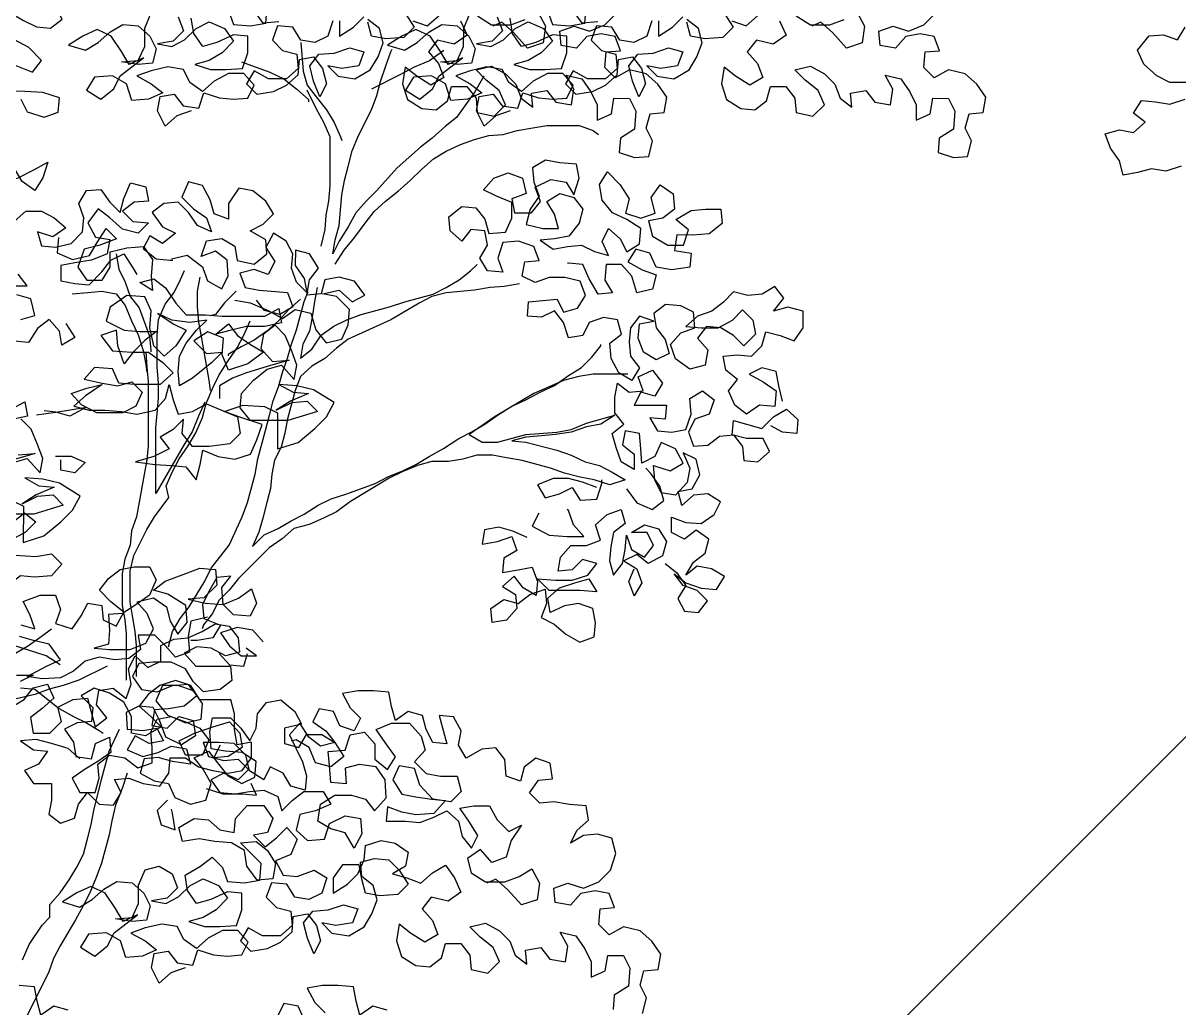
# Model space of a CAD drawing. Header units: inches. Extents: x 350994 to 353538, y 1581369 to 1583842.
# Drawn here: x 351500.282 to 351501.742, y 1583581.941 to 1583583.186 of the extents above; entities that cross this region are included whole.
import ezdxf

# ---------------------------------------------------------------- set-up
doc = ezdxf.new("R2010")
doc.units = ezdxf.units.IN
doc.header["$MEASUREMENT"] = 0
doc.linetypes.add('1', pattern=[0])
doc.layers.add('FOREST', color=96, linetype='Continuous')
doc.layers.add('TREE', color=81, linetype='1')

# ---------------------------------------------------------------- blocks, each defined once
blk = doc.blocks.new('TREE_4')
at = {"color": 94}
for points in [[(1207.1, 8114.9), (1204.1, 8080.2), (1238.8, 8065.7), (1276.4, 8074.4), (1293.8, 8103.3), (1314.1, 8135.1), (1337.2, 8111.9), (1299.6, 8097.5), (1264.9, 8088.8), (1250.4, 8048.4), (1270.6, 8019.4), (1305.3, 8019.4), (1322.6, 8048.3), (1322.7, 8083), (1360.3, 8091.6), (1397.9, 8094.5), (1418.1, 8065.6), (1415.1, 8028), (1418, 7996.2), (1389.1, 8013.6), (1420.9, 8022.2), (1446.9, 8001.9), (1470, 7967.2), (1493.1, 7941.2), (1536.5, 7941.1), (1574.1, 7938.2), (1669.5, 7938.1), (1701.3, 7955.4), (1707.1, 7923.6), (1669.5, 7915), (1629, 7915), (1591.4, 7906.4), (1559.6, 7897.7), (1588.5, 7920.8), (1608.7, 7894.8), (1637.6, 7874.5), (1666.5, 7857.2), (1631.8, 7831.2), (1588.4, 7816.8), (1574, 7851.5), (1576.9, 7889.1), (1542.3, 7903.5), (1510.4, 7883.3), (1539.3, 7854.4), (1574, 7857.3), (1550.9, 7834.1), (1507.5, 7799.5), (1478.5, 7782.2), (1475.7, 7814), (1478.6, 7848.7), (1493.1, 7877.6), (1516.2, 7906.5), (1539.4, 7929.6), (1501.8, 7923.8), (1461.3, 7929.6), (1429.5, 7944.1), (1464.2, 7921), (1493.1, 7906.5), (1469.9, 7871.8), (1443.9, 7848.7), (1420.8, 7871.8), (1412.2, 7912.3), (1415.1, 7949.9), (1400.7, 7981.7), (1360.2, 7984.7), (1322.6, 7958.7), (1313.9, 7926.9), (1354.3, 7906.6), (1389, 7903.7), (1426.6, 7903.6), (1400.6, 7883.4), (1374.5, 7857.4), (1354.3, 7831.4), (1339.8, 7871.9), (1337, 7906.6), (1302.3, 7895.1), (1328.3, 7860.4), (1371.6, 7857.4), (1409.2, 7857.4), (1441, 7834.2), (1464.1, 7811.1), (1435.2, 7785.1), (1377.3, 7785.1), (1342.6, 7788.1), (1328.2, 7819.9), (1287.7, 7822.8), (1264.6, 7796.8), (1305.1, 7788.1), (1339.8, 7782.3), (1371.6, 7790.9), (1394.7, 7767.8), (1380.2, 7736), (1351.3, 7721.6), (1293.4, 7721.6), (1258.8, 7739), (1235.6, 7765), (1270.4, 7776.6), (1305.1, 7785.2), (1267.4, 7759.2), (1241.4, 7736.1), (1276.1, 7727.4), (1310.8, 7727.4), (1348.4, 7724.5), (1383.1, 7718.6), (1423.5, 7727.3), (1446.7, 7753.3), (1455.4, 7785.1), (1464, 7750.4), (1475.6, 7718.6), (1507.4, 7724.3), (1539.2, 7741.6), (1608.6, 7712.7), (1614.3, 7675.1), (1591.2, 7652), (1544.9, 7646.2), (1507.3, 7646.2), (1484.2, 7675.2), (1487.1, 7707), (1464, 7683.9), (1435.1, 7666.6), (1455.3, 7640.5), (1420.6, 7623.2), (1380.1, 7611.7), (1423.4, 7605.8), (1461, 7602.9), (1492.8, 7600), (1515.9, 7571.1), (1524.6, 7605.8), (1530.4, 7637.6), (1565.1, 7623.1), (1602.7, 7617.2), (1637.4, 7628.8), (1651.9, 7660.6), (1663.5, 7695.3), (1611.5, 7712.7), (1579.7, 7724.2), (1620.2, 7738.7), (1669.3, 7735.7), (1698.2, 7721.2), (1698.1, 7640.3), (1744.4, 7654.7), (1782, 7686.5), (1808.1, 7712.5), (1825.5, 7744.3), (1779.2, 7773.2), (1741.6, 7781.9), (1701.2, 7784.9), (1733, 7767.5), (1767.6, 7764.6), (1727.2, 7747.2), (1695.3, 7727), (1730, 7744.3), (1764.7, 7747.2), (1787.8, 7724.1), (1721.3, 7703.9), (1637.5, 7704), (1614.4, 7732.9), (1617.3, 7764.7), (1643.3, 7793.6), (1675.2, 7819.6), (1707, 7828.2), (1735.9, 7796.4), (1741.7, 7828.2), (1730.1, 7860), (1715.7, 7894.7), (1692.6, 7917.9), (1666.6, 7897.6), (1660.8, 7865.8), (1686.8, 7836.9), (1724.3, 7839.8), (1675.2, 7825.4), (1628.9, 7810.9), (1597.1, 7799.4), (1568.2, 7782.1), (1568.1, 7753.2)], [(1099.6, 7728.5), (1131.4, 7745.8), (1137.2, 7714), (1099.6, 7705.4)], [(1099.4, 7526.1), (1128.3, 7511.6), (1128.2, 7430.7), (1174.5, 7445.1), (1212.1, 7476.9), (1238.2, 7502.9), (1255.6, 7534.6), (1209.3, 7563.6), (1171.7, 7572.3), (1131.3, 7575.2), (1163.1, 7557.9), (1197.7, 7554.9), (1157.3, 7537.6), (1125.4, 7517.4), (1160.1, 7534.7), (1194.8, 7537.6), (1217.9, 7514.4), (1151.4, 7494.3), (1067.6, 7494.3)], [(1105.3, 7610), (1137.1, 7618.6), (1166, 7586.8), (1171.8, 7618.6), (1160.2, 7650.4), (1145.8, 7685.1), (1122.7, 7708.2)], [(1116.9, 7627.3), (1154.4, 7630.1), (1105.3, 7615.7)], [(1157.4, 7716.9), (1200.8, 7722.6), (1270.2, 7734.1), (1232.6, 7713.9), (1200.8, 7722.6), (1174.8, 7725.5)], [(1200.7, 7624.3), (1235.4, 7624.3), (1267.2, 7609.8), (1244, 7586.7), (1212.2, 7592.5), (1212.3, 7615.6)], [(1541.5, 7262.6), (1503.9, 7254), (1498.1, 7219.3), (1501, 7184.6), (1469.2, 7173), (1446.1, 7199.1), (1423, 7222.2), (1385.4, 7222.3), (1391.1, 7190.5), (1365.1, 7170.2), (1333.3, 7167.4), (1298.6, 7173.2), (1266.8, 7164.5), (1240.7, 7141.4), (1211.8, 7127), (1171.3, 7124.2), (1136.6, 7130), (1180, 7153.1), (1211.8, 7167.5), (1185.9, 7202.2), (1151.2, 7210.9), (1119.4, 7219.6)], [(1122.3, 7245.6), (1154.1, 7236.9), (1142.5, 7268.7), (1128.1, 7297.7), (1165.7, 7312.1), (1200.4, 7312.1), (1211.9, 7280.2), (1200.4, 7248.5), (1237.9, 7236.9), (1258.2, 7265.8), (1272.7, 7294.6), (1304.5, 7288.8), (1307.3, 7257), (1336.2, 7242.5), (1353.6, 7274.3), (1324.7, 7297.5), (1298.7, 7323.5), (1319, 7349.5), (1345, 7369.8), (1376.8, 7375.5), (1411.5, 7375.5), (1426, 7346.6), (1411.5, 7311.9), (1382.5, 7291.7), (1350.7, 7271.4), (1318.9, 7268.6), (1321.8, 7233.9), (1318.9, 7202.1), (1287, 7193.4), (1321.7, 7190.5), (1368, 7190.5), (1402.7, 7204.9), (1420.1, 7236.7), (1405.7, 7271.4), (1382.6, 7297.4), (1420.1, 7306.1), (1449, 7285.8), (1457.7, 7254), (1475, 7225.1), (1495.3, 7251.1), (1492.4, 7288.7), (1452, 7314.7), (1420.2, 7323.4), (1446.2, 7343.6), (1492.5, 7360.9), (1524.3, 7372.5), (1559, 7369.6), (1561.8, 7334.9), (1532.9, 7306), (1498.2, 7303.1), (1535.8, 7294.4), (1576.3, 7291.5), (1611, 7305.9), (1639.9, 7326.1), (1651.4, 7294.3), (1637, 7265.4), (1599.4, 7268.3), (1576.3, 7291.5), (1573.4, 7329.1), (1593.7, 7355.1), (1561.9, 7352.2), (1544.5, 7320.4), (1530, 7291.5), (1532.9, 7259.7), (1570.4, 7245.2), (1553.1, 7216.3), (1518.4, 7210.6), (1503.9, 7210.6)], [(1315.9, 7152.9), (1252.3, 7121.2), (1217.6, 7109.7), (1185.8, 7101), (1153.9, 7089.5), (1119.2, 7080.8), (1023.8, 7063.6), (992, 7052), (960.2, 7046.3), (966, 7081), (989.2, 7109.9), (1018.1, 7133), (1049.9, 7147.4), (1078.8, 7164.7), (1110.7, 7182), (1139.6, 7199.4), (1168.5, 7219.6), (1191.7, 7236.9)], [(1665.8, 7207.6), (1642.7, 7233.6), (1608, 7239.4), (1570.4, 7227.9), (1590.6, 7198.9), (1616.6, 7175.8), (1651.3, 7175.8), (1628.2, 7193.1)], [(1567.5, 7181.6), (1590.6, 7155.6), (1622.4, 7152.7), (1631.1, 7181.6)], [(1122.2, 7104), (1154, 7101), (1182.9, 7077.9), (1208.9, 7057.6), (1240.6, 7040.2), (1269.5, 7025.8), (1298.4, 7008.4), (1307.1, 7002.6)], [(1255, 6944.8), (1229, 6968), (1191.4, 6979.6), (1156.7, 6988.3), (1122, 6985.4), (1150.9, 6965.2), (1182.7, 6962.2), (1162.5, 6933.3), (1130.7, 6918.9), (1150.9, 6890), (1191.4, 6889.9), (1191.3, 6852.4), (1185.5, 6820.6), (1211.5, 6800.3), (1243.3, 6811.8), (1252, 6843.6), (1272.3, 6869.6), (1298.3, 6843.6), (1330.1, 6840.7), (1347.5, 6869.6), (1333, 6898.5), (1364.8, 6901.3), (1396.6, 6889.8), (1434.2, 6883.9), (1454.5, 6912.8), (1457.4, 6947.5), (1492.1, 6947.5), (1521, 6927.2), (1552.8, 6918.5), (1587.5, 6912.7), (1619.3, 6918.5), (1639.6, 6947.4), (1639.6, 6982.1), (1607.8, 6976.3), (1602, 7011), (1602.1, 7045.7), (1593.4, 7077.5), (1524, 7077.6), (1503.8, 7109.4), (1469.1, 7121), (1434.4, 7109.5), (1408.4, 7089.2), (1388.1, 7063.2), (1414.1, 7040.1), (1437.2, 7016.9), (1402.5, 6996.7), (1370.7, 7002.5), (1370.8, 7040.1), (1353.4, 7071.9), (1321.6, 7092.2), (1287, 7103.8), (1258, 7086.5), (1284, 7060.4), (1281.1, 7028.6), (1249.3, 7025.8), (1220.4, 7011.4), (1240.6, 6982.4), (1246.3, 6950.6), (1281, 6944.8), (1289.7, 6979.5), (1321.6, 6993.9), (1324.4, 6959.2), (1295.5, 6939), (1266.6, 6921.7), (1237.6, 6901.5), (1254.9, 6869.6), (1289.6, 6869.6), (1298.3, 6901.4), (1295.5, 6933.2), (1321.5, 6953.4), (1356.2, 6947.6), (1385.1, 6924.5), (1416.9, 6936), (1416.9, 6970.7), (1414.1, 7005.4), (1428.6, 7034.3), (1460.4, 7040), (1492.2, 7025.6), (1526.9, 7034.2), (1529.8, 7068.9), (1509.6, 7097.8), (1474.9, 7109.4), (1440.2, 7109.5), (1425.7, 7074.8), (1451.7, 7042.9), (1492.2, 7028.4), (1524, 7014), (1544.2, 6987.9), (1529.7, 6953.2), (1492.1, 6953.3), (1477.7, 6985.1), (1512.4, 7002.4), (1552.9, 7016.8), (1590.5, 7028.4), (1613.6, 7002.3), (1619.3, 6970.5), (1587.5, 6950.3), (1555.7, 6947.4), (1570.2, 6976.3)], [(1490.8, 6476.1), (1458.9, 6464.5), (1432.9, 6441.4), (1415.6, 6476.1), (1421.4, 6507.9), (1453.2, 6513.7), (1473.4, 6487.6), (1508.1, 6481.8), (1519.7, 6516.5), (1554.4, 6504.9), (1586.2, 6502), (1618, 6504.9), (1632.5, 6533.8), (1609.4, 6559.8), (1574.7, 6559.8), (1542.9, 6542.5), (1516.8, 6519.4), (1487.9, 6539.7), (1473.5, 6568.6), (1438.8, 6574.4), (1401.2, 6565.8), (1369.4, 6554.2), (1401.2, 6536.9), (1427.2, 6516.6), (1395.4, 6502.2), (1357.8, 6499.3), (1346.2, 6536.9), (1314.5, 6554.3), (1274, 6551.4), (1256.6, 6522.5), (1288.4, 6502.3), (1317.3, 6525.4), (1331.8, 6554.3), (1383.9, 6594.7), (1352.1, 6580.3), (1334.7, 6609.2), (1311.6, 6643.9), (1279.9, 6658.4), (1248, 6644), (1216.2, 6623.8), (1253.8, 6612.2), (1282.7, 6629.5), (1308.8, 6652.6), (1337.7, 6669.9), (1372.4, 6667), (1398.4, 6643.8), (1412.8, 6614.9), (1404.1, 6583.1), (1372.3, 6580.3), (1334.7, 6586.1), (1372.3, 6588.9), (1386.8, 6620.7), (1386.8, 6661.2), (1401.3, 6695.9), (1433.1, 6704.5), (1462, 6687.2), (1473.6, 6655.3), (1450.4, 6632.2), (1415.7, 6626.5), (1447.5, 6620.7), (1476.4, 6635.1), (1502.5, 6661.1), (1531.4, 6675.5), (1566.1, 6661), (1586.3, 6632.1), (1560.3, 6606.1), (1531.3, 6588.8), (1499.5, 6580.1), (1534.2, 6568.6), (1568.9, 6568.5), (1606.5, 6571.4), (1618.1, 6606.1), (1618.1, 6643.6), (1586.3, 6646.6), (1548.7, 6629.3), (1516.9, 6620.6), (1496.7, 6649.5), (1490.9, 6684.2), (1525.7, 6704.4), (1551.7, 6724.7), (1574.8, 6701.5), (1586.3, 6669.7), (1623.9, 6666.8), (1658.6, 6672.5), (1661.6, 6710.1), (1615.3, 6756.4), (1650, 6759.3), (1676, 6739), (1693.4, 6710.1), (1687.5, 6675.4), (1652.8, 6672.5), (1629.7, 6704.4), (1624, 6739.1), (1595.1, 6756.4), (1557.5, 6759.4), (1522.8, 6765.2), (1485.2, 6759.4), (1476.6, 6791.2), (1511.3, 6811.4), (1543.1, 6808.5), (1569.1, 6785.4), (1600.9, 6779.6), (1603.8, 6811.4), (1629.9, 6840.2), (1667.5, 6840.2), (1687.7, 6811.3), (1676.1, 6779.5), (1644.3, 6773.7), (1670.3, 6747.7), (1696.3, 6767.9), (1719.5, 6791), (1742.6, 6765), (1728.1, 6730.3), (1693.4, 6715.9), (1710.7, 6684), (1742.5, 6681.1), (1780.1, 6695.5), (1809, 6678.2), (1797.4, 6643.5), (1768.5, 6629.1), (1736.7, 6634.9), (1719.3, 6663.8), (1684.6, 6666.7), (1673.1, 6634.9), (1696.2, 6611.8), (1728, 6603.1), (1730.8, 6571.3), (1704.8, 6548.2), (1664.3, 6548.2), (1632.5, 6565.6), (1615.1, 6536.7), (1638.2, 6513.5), (1675.8, 6519.3), (1704.8, 6533.7), (1730.8, 6556.8), (1733.7, 6591.5), (1765.5, 6597.3), (1785.8, 6571.2), (1794.4, 6536.5), (1779.9, 6507.6), (1765.5, 6542.3), (1756.8, 6577), (1777.1, 6603), (1811.8, 6605.9), (1846.5, 6617.4), (1878.3, 6608.7), (1866.7, 6576.9), (1829.1, 6571.2), (1797.3, 6577), (1820.4, 6553.8), (1858, 6548), (1892.7, 6568.2), (1910.1, 6597.1), (1921.7, 6628.9), (1913.1, 6660.7), (1887.1, 6681), (1884.2, 6712.8), (1916, 6721.4), (1947.8, 6718.5), (1970.9, 6695.4), (1991.1, 6663.5), (1968, 6640.4), (1927.5, 6637.6), (1895.7, 6643.4), (1887, 6675.2), (1881.3, 6707), (1843.7, 6707), (1823.4, 6678.2), (1823.4, 6643.5), (1855.2, 6663.7), (1878.4, 6686.8), (1892.9, 6718.6), (1895.8, 6750.4), (1930.5, 6761.9), (1962.3, 6756.1), (1991.2, 6735.8), (1985.4, 6704), (1956.4, 6686.7), (1988.2, 6678), (2020, 6666.4), (2046.1, 6689.5), (2075, 6706.8), (2095.2, 6677.9), (2109.7, 6646.1), (2080.7, 6625.9), (2043.1, 6634.6), (2022.9, 6608.6), (2046, 6582.5), (2057.5, 6550.7), (2028.6, 6533.4), (1996.8, 6553.7), (1970.8, 6573.9), (1965, 6536.4), (1976.5, 6501.6), (2008.3, 6481.4), (2040.1, 6478.5), (2066.1, 6498.7), (2074.8, 6530.5), (2109.5, 6530.4), (2129.8, 6504.4), (2132.6, 6472.6), (2170.2, 6463.9), (2196.2, 6489.9), (2181.8, 6521.7), (2152.9, 6544.9), (2129.8, 6568), (2164.5, 6576.6), (2196.3, 6559.3), (2219.4, 6536.1), (2231, 6504.3), (2257, 6484), (2254.1, 6515.8), (2288.8, 6521.6), (2309, 6495.6), (2343.7, 6489.7), (2349.5, 6524.4), (2332.2, 6556.3), (2366.9, 6547.5), (2387.1, 6518.6), (2401.5, 6489.7), (2401.5, 6455), (2433.3, 6469.4), (2439.1, 6504.1), (2473.8, 6504.1), (2488.3, 6475.2), (2485.3, 6434.7), (2453.5, 6414.5), (2450.6, 6382.7)], [(2517.1, 6373.9), (2525.8, 6408.6), (2511.4, 6437.5), (2520.1, 6469.3), (2551.9, 6472.2), (2557.7, 6506.9), (2537.5, 6535.8), (2511.5, 6559), (2473.9, 6567.7), (2442.1, 6550.4), (2419, 6573.5), (2421.9, 6608.2), (2453.7, 6611.1), (2442.1, 6642.9), (2410.3, 6648.7), (2378.5, 6643), (2355.4, 6617), (2320.7, 6622.8), (2317.8, 6654.6), (2349.6, 6666.1), (2384.3, 6654.5), (2419, 6668.9), (2445.1, 6694.9), (2456.7, 6732.5), (2448, 6767.2), (2416.2, 6775.9), (2384.4, 6773.1), (2355.5, 6755.7), (2370, 6784.6), (2396, 6807.7), (2390.3, 6839.5), (2352.7, 6842.5), (2318, 6848.3), (2286.2, 6845.4), (2263.1, 6868.6), (2283.4, 6897.5), (2315.2, 6900.3), (2309.4, 6935), (2277.6, 6946.6), (2251.6, 6926.4), (2242.9, 6894.6), (2211.1, 6906.2), (2208.2, 6943.8), (2188, 6969.8), (2156.2, 6967), (2121.5, 6946.8), (2104.2, 6975.7), (2110, 7007.5), (2092.7, 7039.3), (2060.9, 7042.2), (2078.2, 6978.6), (2046.3, 6981.5), (2031.9, 7010.5), (2023.3, 7042.3), (1991.5, 7051), (1962.5, 7030.8), (1953.9, 7062.6), (1948.1, 7094.4), (1913.5, 7097.3), (1878.8, 7097.3), (1844.1, 7091.6), (1861.4, 7059.8), (1884.5, 7036.6), (1870, 7007.7), (1838.2, 7019.3), (1823.8, 7051.1), (1792, 7056.9), (1777.5, 7028), (1806.4, 7007.8), (1826.6, 6981.7), (1794.8, 6973.1), (1768.8, 6993.4), (1748.6, 7025.2), (1725.4, 6999.2), (1739.9, 6967.4), (1754.3, 6938.4), (1762.9, 6906.6), (1760, 6874.8), (1728.2, 6883.5), (1710.9, 6912.5), (1682, 6926.9), (1667.5, 6898), (1635.7, 6918.3), (1627.1, 6953), (1601.1, 6979.1), (1566.4, 6982), (1531.7, 6982), (1543.2, 6950.2), (1577.9, 6941.5), (1609.7, 6944.4), (1632.8, 6921.2), (1609.7, 6898.1), (1577.9, 6912.6), (1549, 6898.1), (1569.2, 6869.2), (1603.9, 6866.3), (1635.7, 6872), (1667.5, 6874.9), (1699.3, 6860.4), (1707.9, 6828.6), (1731.1, 6851.7), (1757.1, 6871.9), (1800.5, 6871.9), (1817.8, 6843), (1783.1, 6828.5), (1748.4, 6819.9), (1739.7, 6785.2), (1765.7, 6762.1), (1803.3, 6764.9), (1814.9, 6799.6), (1849.6, 6816.9), (1884.3, 6811.1), (1887.1, 6776.4), (1869.8, 6744.6), (1849.6, 6779.3), (1817.8, 6788), (1788.9, 6805.4), (1794.7, 6843), (1826.5, 6863.2), (1864.1, 6863.2), (1895.9, 6854.5), (1916.1, 6828.4), (1942.1, 6857.3), (1939.3, 6897.8), (1919.1, 6926.7), (1881.5, 6932.5), (1849.7, 6923.9), (1852.5, 6889.2), (1817.9, 6892.1), (1815, 6929.7), (1812.1, 6961.5), (1849.7, 6964.4), (1861.3, 6999.1), (1893.1, 7004.8), (1916.2, 6978.8), (1916.2, 6944.1), (1945.1, 6920.9), (1962.5, 6949.8), (1939.4, 6981.6), (1919.2, 7010.6), (1953.9, 7025), (1994.3, 7025), (2020.3, 6996), (2029, 6964.2), (2005.8, 6938.2), (2031.8, 6912.2), (2063.6, 6906.3), (2101.2, 6906.3), (2109.9, 6871.6), (2086.7, 6848.5), (2046.2, 6854.3), (2017.3, 6886.2), (2005.8, 6923.7), (1971.1, 6929.6), (1956.6, 6897.8), (1976.9, 6865.9), (2008.7, 6860.1), (2043.3, 6854.3), (2075.1, 6851.4), (2049.1, 6822.5), (2008.6, 6819.7), (1976.8, 6825.5), (1945, 6837.1), (1942.1, 6805.3), (1985.5, 6805.2), (2017.3, 6802.3), (2049.1, 6813.8), (2078, 6828.3), (2104, 6805.1), (2112.7, 6770.4), (2132.9, 6744.4), (2147.4, 6773.3), (2127.1, 6805.1), (2106.9, 6834), (2138.7, 6839.8), (2173.4, 6839.7), (2190.8, 6807.9), (2216.8, 6781.9), (2245.7, 6796.3), (2222.5, 6761.6), (2210.9, 6724.1), (2179.1, 6712.5), (2153.1, 6741.5), (2124.2, 6721.2), (2132.8, 6689.4), (2164.6, 6669.2), (2208, 6669.1), (2239.8, 6680.7), (2268.7, 6698), (2286, 6666.2), (2280.2, 6628.6), (2245.5, 6617.1), (2213.7, 6651.8), (2187.7, 6674.9), (2167.5, 6666.3)], [(1538.3, 6878.1), (1575.9, 6866.5), (1619.2, 6866.4), (1651, 6863.5), (1639.5, 6889.5)], [(1451.5, 6852.1), (1428.4, 6829), (1437, 6797.2), (1468.8, 6785.6), (1463.1, 6823.2), (1460.2, 6831.9)], [(-2418, 6013.7), (-2452.7, 6002.2), (-2484.5, 6008), (-2516.3, 5999.3), (-2548.1, 5993.6), (-2556.8, 6025.4), (-2577, 6054.3), (-2588.5, 6086.1), (-2556.7, 6094.8), (-2524.9, 6089), (-2498.9, 6112.1), (-2524.9, 6132.3), (-2507.5, 6161.2), (-2475.7, 6158.3), (-2443.9, 6152.5), (-2409.2, 6164)], [(-2406.3, 6201.6), (-2443.9, 6201.6), (-2472.8, 6216.1), (-2501.7, 6242.2), (-2516.1, 6274), (-2490, 6305.8), (-2458.2, 6308.6), (-2426.4, 6297), (-2409.1, 6325.9)], [(696, 5814.8), (664.1, 5803.3), (638.1, 5780.2), (620.8, 5814.9), (626.6, 5846.7), (658.4, 5852.5), (678.6, 5826.4), (713.3, 5820.6), (724.9, 5855.3), (759.6, 5843.7), (791.4, 5840.8), (823.2, 5843.6), (837.7, 5872.5), (814.6, 5898.6), (779.9, 5898.6), (748.1, 5881.3), (722, 5858.2), (693.1, 5878.4), (678.7, 5907.4), (644, 5913.2), (606.4, 5904.5), (574.6, 5893), (606.4, 5875.6), (632.4, 5855.4), (600.6, 5840.9), (563, 5838.1), (551.4, 5875.7), (519.7, 5893.1), (479.2, 5890.2), (461.8, 5861.3), (493.6, 5841), (522.5, 5864.1), (537, 5893), (589.1, 5933.5), (557.3, 5919), (539.9, 5948), (516.8, 5982.7), (485.1, 5997.2), (453.2, 5982.7), (421.4, 5962.5), (459, 5950.9), (487.9, 5968.3), (514, 5991.4), (542.9, 6008.7), (577.6, 6005.8), (603.6, 5982.6), (618, 5953.7), (609.3, 5921.9), (577.5, 5919), (539.9, 5924.8), (577.5, 5927.7), (592, 5959.5), (592, 6000), (606.5, 6034.7)], [(667.2, 6025.9), (678.8, 5994.1), (655.6, 5971), (620.9, 5965.2), (652.7, 5959.4), (681.6, 5973.9), (707.7, 5999.9), (736.6, 6014.3), (771.3, 5999.8), (791.5, 5970.9), (765.5, 5944.9), (736.5, 5927.6), (704.7, 5918.9), (739.4, 5907.3), (774.1, 5907.3), (811.7, 5910.1), (823.3, 5944.8), (823.3, 5982.4), (791.5, 5985.3), (753.9, 5968), (722.1, 5959.4), (701.9, 5988.3), (696.1, 6023)], [(780, 6040.3), (791.5, 6008.5), (829.1, 6005.5), (863.8, 6011.3), (866.8, 6048.9)], [(892.7, 6014.2), (858, 6011.3), (834.9, 6043.1)], [(1014.2, 6016.9), (1002.6, 5982.2), (973.7, 5967.8), (941.9, 5973.6), (924.5, 6002.6), (889.8, 6005.5), (878.3, 5973.7), (901.4, 5950.5), (933.2, 5941.8), (936, 5910), (910, 5886.9), (869.5, 5887), (837.7, 5904.3), (820.3, 5875.4), (843.4, 5852.3), (881, 5858), (910, 5872.5), (936, 5895.6), (938.9, 5930.3), (970.7, 5936), (991, 5910), (999.6, 5875.3), (985.1, 5846.4), (970.7, 5881.1), (962, 5915.8), (982.3, 5941.8), (1017, 5944.6), (1051.7, 5956.2), (1083.5, 5947.5), (1071.9, 5915.7), (1034.3, 5909.9), (1002.5, 5915.7), (1025.6, 5892.6), (1063.2, 5886.8), (1097.9, 5907), (1115.3, 5935.9), (1126.9, 5967.7), (1118.3, 5999.5), (1092.3, 6019.8)], [(1176.1, 6034.1), (1196.3, 6002.3), (1173.2, 5979.2), (1132.7, 5976.3), (1100.9, 5982.2), (1092.2, 6014)], [(1028.6, 6016.9), (1028.6, 5982.2), (1060.4, 6002.4), (1083.6, 6025.5)], [(1193.4, 6016.8), (1225.2, 6005.2), (1251.3, 6028.3)], [(1300.4, 6016.7), (1314.9, 5984.9), (1285.9, 5964.6), (1248.3, 5973.3), (1228.1, 5947.3), (1251.2, 5921.3), (1262.7, 5889.5), (1233.8, 5872.2), (1202, 5892.4), (1176, 5912.7), (1170.2, 5875.1), (1181.7, 5840.4), (1213.5, 5820.1), (1245.3, 5817.2), (1271.3, 5837.4), (1280, 5869.2), (1314.7, 5869.2), (1335, 5843.2), (1337.8, 5811.4), (1375.4, 5802.6), (1401.4, 5828.6), (1387, 5860.5), (1358.1, 5883.6), (1335, 5906.8), (1369.7, 5915.4), (1401.5, 5898), (1424.6, 5874.9), (1436.2, 5843.1), (1462.2, 5822.8), (1459.3, 5854.6), (1494, 5860.4), (1514.2, 5834.3), (1548.9, 5828.5), (1554.7, 5863.2), (1537.4, 5895), (1572.1, 5886.3), (1592.3, 5857.4), (1606.7, 5828.5), (1606.7, 5793.8), (1638.5, 5808.2), (1644.3, 5842.9), (1679, 5842.8), (1693.5, 5813.9), (1690.5, 5773.4), (1658.7, 5753.2), (1655.8, 5721.4), (1690.5, 5709.8), (1722.3, 5712.7), (1731, 5747.4), (1716.6, 5776.3), (1725.3, 5808.1), (1757.1, 5811), (1762.9, 5845.7), (1742.7, 5874.6), (1716.7, 5897.7), (1679.1, 5906.5), (1647.3, 5889.1), (1624.2, 5912.3), (1627.1, 5947), (1658.9, 5949.8), (1647.3, 5981.7), (1615.5, 5987.5), (1583.7, 5981.7), (1560.6, 5955.7), (1525.9, 5961.5), (1523, 5993.3), (1554.8, 6004.9), (1589.5, 5993.3), (1624.2, 6007.7), (1650.3, 6033.7)], [(1228.5, 6381), (1196.7, 6389.7), (1167.7, 6369.5), (1159.1, 6401.3), (1153.3, 6433.2), (1118.7, 6436.1)], [(1338, 6028.2), (1369.8, 6007.9), (1413.2, 6007.9), (1445, 6019.4)], [(1473.9, 6036.7), (1491.2, 6004.9), (1485.4, 5967.3), (1450.7, 5955.8), (1418.9, 5990.5), (1392.9, 6013.7), (1372.7, 6005)], [(1411.3, 5814.8), (1379.5, 5803.3), (1353.4, 5780.2), (1336.1, 5814.9), (1341.9, 5846.7), (1373.7, 5852.5), (1393.9, 5826.4), (1428.6, 5820.6), (1440.2, 5855.3), (1474.9, 5843.7), (1506.7, 5840.8), (1538.5, 5843.6), (1553, 5872.5), (1529.9, 5898.6), (1495.2, 5898.6), (1463.4, 5881.3), (1437.3, 5858.2), (1408.4, 5878.4), (1394, 5907.4), (1359.3, 5913.2), (1321.7, 5904.5), (1289.9, 5893), (1321.7, 5875.6), (1347.7, 5855.4), (1315.9, 5840.9), (1278.3, 5838.1), (1266.8, 5875.7), (1235, 5893.1), (1194.5, 5890.2), (1177.1, 5861.3), (1208.9, 5841), (1237.8, 5864.1), (1252.3, 5893), (1304.4, 5933.5), (1272.6, 5919), (1255.3, 5948), (1232.2, 5982.7), (1200.4, 5997.2), (1168.6, 5982.7), (1136.7, 5962.5), (1174.3, 5950.9), (1203.2, 5968.3), (1229.3, 5991.4), (1258.2, 6008.7), (1292.9, 6005.8), (1318.9, 5982.6), (1333.3, 5953.7), (1324.6, 5921.9), (1292.8, 5919), (1255.2, 5924.8), (1292.8, 5927.7), (1307.3, 5959.5), (1307.4, 6000), (1321.8, 6034.7)], [(1382.6, 6025.9), (1394.1, 5994.1), (1370.9, 5971), (1336.2, 5965.2), (1368, 5959.4), (1397, 5973.9), (1423, 5999.9), (1451.9, 6014.3), (1486.6, 5999.8), (1506.8, 5970.9), (1480.8, 5944.9), (1451.9, 5927.6), (1420, 5918.9), (1454.7, 5907.3), (1489.4, 5907.3), (1527, 5910.1), (1538.6, 5944.8), (1538.6, 5982.4), (1506.8, 5985.3), (1469.2, 5968), (1437.4, 5959.4), (1417.2, 5988.3), (1411.5, 6023)], [(1495.3, 6040.3), (1506.9, 6008.5), (1544.5, 6005.5), (1579.2, 6011.3), (1582.1, 6048.9)], [(1608.1, 6014.2), (1573.4, 6011.3), (1550.3, 6043.1)], [(1729.5, 6016.9), (1717.9, 5982.2), (1689, 5967.8), (1657.2, 5973.6), (1639.9, 6002.6), (1605.2, 6005.5), (1593.6, 5973.7), (1616.7, 5950.5), (1648.5, 5941.8), (1651.3, 5910), (1625.3, 5886.9), (1584.8, 5887), (1553, 5904.3), (1535.7, 5875.4), (1558.8, 5852.3), (1596.4, 5858), (1625.3, 5872.5), (1651.3, 5895.6), (1654.3, 5930.3), (1686.1, 5936), (1706.3, 5910), (1714.9, 5875.3), (1700.4, 5846.4), (1686, 5881.1), (1677.4, 5915.8), (1697.6, 5941.8), (1732.3, 5944.6), (1767, 5956.2), (1798.8, 5947.5), (1787.2, 5915.7), (1749.6, 5909.9), (1717.8, 5915.7), (1741, 5892.6), (1778.5, 5886.8), (1813.3, 5907), (1830.6, 5935.9), (1842.2, 5967.7), (1833.6, 5999.5), (1807.6, 6019.8)], [(1891.4, 6034.1), (1911.6, 6002.3), (1888.5, 5979.2), (1848, 5976.3), (1816.2, 5982.2), (1807.6, 6014)], [(1744, 6016.9), (1743.9, 5982.2), (1775.8, 6002.4), (1798.9, 6025.5)], [(1908.8, 6016.8), (1940.6, 6005.2), (1966.6, 6028.3)], [(2015.7, 6016.7), (2030.2, 5984.9), (2001.2, 5964.6), (1963.7, 5973.3), (1943.4, 5947.3), (1966.5, 5921.3), (1978, 5889.5), (1949.1, 5872.2), (1917.3, 5892.4), (1891.3, 5912.7), (1885.5, 5875.1), (1897, 5840.4), (1928.8, 5820.1), (1960.6, 5817.2), (1986.7, 5837.4), (1995.4, 5869.2), (2030.1, 5869.2), (2050.3, 5843.2), (2053.1, 5811.4), (2090.7, 5802.6), (2116.8, 5828.6), (2102.3, 5860.5), (2073.4, 5883.6), (2050.3, 5906.8), (2085, 5915.4), (2116.8, 5898), (2139.9, 5874.9), (2151.5, 5843.1), (2177.5, 5822.8), (2174.6, 5854.6), (2209.3, 5860.4), (2229.5, 5834.3), (2264.2, 5828.5), (2270, 5863.2), (2252.7, 5895), (2287.4, 5886.3), (2307.6, 5857.4), (2322, 5828.5), (2322, 5793.8), (2353.8, 5808.2), (2359.6, 5842.9), (2394.3, 5842.8), (2408.8, 5813.9), (2405.8, 5773.4), (2374, 5753.2), (2371.1, 5721.4), (2405.8, 5709.8), (2437.6, 5712.7), (2446.3, 5747.4), (2431.9, 5776.3), (2440.6, 5808.1), (2472.4, 5811), (2478.2, 5845.7), (2458, 5874.6), (2432, 5897.7), (2394.4, 5906.5), (2362.6, 5889.1), (2339.5, 5912.3), (2342.4, 5947), (2374.2, 5949.8), (2362.7, 5981.7), (2330.9, 5987.5), (2299.1, 5981.7), (2275.9, 5955.7), (2241.2, 5961.5), (2238.4, 5993.3), (2270.2, 6004.9), (2304.9, 5993.3), (2339.6, 6007.7), (2365.6, 6033.7)], [(1943.8, 6381), (1912, 6389.7), (1883.1, 6369.5), (1874.4, 6401.3), (1868.7, 6433.2), (1834, 6436.1), (1799.3, 6436.1), (1764.6, 6430.4), (1781.9, 6398.5), (1805, 6375.4)], [(1758.7, 6358.1), (1744.3, 6389.9), (1712.5, 6395.7), (1698, 6366.8)], [(2053.3, 6028.2), (2085.1, 6007.9), (2128.5, 6007.9), (2160.3, 6019.4)], [(2189.2, 6036.7), (2206.6, 6004.9), (2200.7, 5967.3), (2166, 5955.8), (2134.3, 5990.5), (2108.3, 6013.7), (2088, 6005)], [(314.3, 5841.2), (328.8, 5812.3), (366.3, 5800.7), (398.1, 5812.2), (401.1, 5844), (363.5, 5855.6), (323, 5858.5), (285.4, 5858.6)], [(302.8, 5916.4), (340.4, 5901.9), (360.7, 5927.9), (331.8, 5956.8), (300, 5974.2)], [(291.4, 6034.9), (320.3, 6017.6), (349.2, 6003.1), (381, 6000.2), (407, 6020.4), (389.7, 6052.2), (355, 6063.8), (320.3, 6055.2), (282.7, 6049.4)], [(941.9, 5967.8), (947.6, 5904.2), (956.2, 5872.4), (976.4, 5846.4), (999.5, 5817.4), (1016.9, 5788.5), (1031.3, 5756.7), (1034.2, 5748)], [(1352.4, 5892.3), (1332.1, 5857.6), (1291.6, 5799.8), (1265.5, 5779.6), (1236.6, 5753.6), (1210.5, 5733.4), (1158.4, 5687.2), (1112.1, 5635.2), (1089, 5612.1), (1065.8, 5586.1), (1048.5, 5554.3), (1028.2, 5522.5), (1013.7, 5493.6), (1019.5, 5525.4), (1028.2, 5557.2), (1034.1, 5626.6), (1039.9, 5658.4), (1048.6, 5690.2), (1057.3, 5724.9), (1071.8, 5759.6), (1100.7, 5817.4), (1112.3, 5849.1), (1121, 5880.9), (1132.6, 5915.6), (1144.2, 5947.4), (1147.1, 5953.2)], [(1262.8, 5950.2), (1230.9, 5927.1), (1196.2, 5912.7), (1164.4, 5895.4), (1100.8, 5863.6)], [(808.8, 5924.6), (872.4, 5901.4), (904.2, 5886.9), (933.1, 5863.8), (959.1, 5840.6), (959.1, 5834.8)], [(987.7, 5511), (996.4, 5548.6), (999.3, 5580.4), (1005.1, 5612.2), (1008.1, 5646.9), (1008.2, 5756.7), (993.7, 5788.5), (976.4, 5820.4), (956.2, 5860.9)], [(1019.5, 5470.5), (1039.7, 5502.3), (1062.9, 5531.1), (1086.1, 5562.9), (1106.3, 5588.9), (1132.4, 5612), (1161.3, 5635.1), (1187.3, 5658.3), (1213.4, 5684.2), (1239.4, 5707.4), (1268.4, 5724.7), (1300.2, 5739.1), (1332, 5750.6), (1363.8, 5759.3), (1395.6, 5762.1), (1427.4, 5770.8), (1462.1, 5776.5), (1493.9, 5782.3), (1566.2, 5782.2), (1598, 5770.6), (1609.6, 5762)], [(2022.5, 5163.1), (2013.8, 5197.8), (2008.1, 5229.6), (1976.3, 5238.3), (1947.3, 5223.9), (1979.1, 5206.5), (2008, 5186.2), (2005.1, 5151.5), (1970.4, 5154.4), (1941.5, 5134.2), (1915.5, 5154.5), (1901.1, 5186.3), (1921.3, 5212.3), (1895.3, 5232.6), (1889.6, 5264.4), (1921.4, 5267.3), (1953.2, 5264.3), (1976.3, 5287.4), (1985, 5319.2), (2016.8, 5310.5), (2048.6, 5298.9), (2068.9, 5327.8), (2068.9, 5365.4), (2034.2, 5374.1), (2002.4, 5365.5), (2025.6, 5394.4), (2005.4, 5420.4), (1976.4, 5403.1), (1944.6, 5400.2), (1912.8, 5408.9), (1889.7, 5385.8), (1863.6, 5365.6), (1831.8, 5354.1), (1805.8, 5331), (1840.5, 5328), (1878.1, 5328), (1909.9, 5345.3), (1933, 5368.4), (1956.1, 5345.3), (1961.9, 5313.5), (1935.8, 5287.5), (1912.7, 5310.6), (1883.8, 5328), (1852, 5330.9), (1831.8, 5304.9), (1854.9, 5278.9), (1849.1, 5244.2), (1814.4, 5235.5), (1782.6, 5258.7), (1771, 5290.5), (1794.2, 5316.5), (1826, 5328.1), (1823.1, 5362.8), (1794.3, 5377.2), (1759.6, 5380.2), (1733.5, 5359.9), (1739.3, 5328.1), (1759.5, 5302.1), (1768.1, 5270.3), (1739.2, 5255.9), (1710.3, 5273.2), (1698.8, 5305), (1701.7, 5336.8), (1733.5, 5342.6), (1701.7, 5354.2), (1681.4, 5328.2), (1678.5, 5296.4), (1681.4, 5264.6), (1701.6, 5238.5), (1684.2, 5209.6), (1655.3, 5227), (1638, 5258.8), (1635.2, 5293.5), (1661.2, 5313.8), (1652.5, 5345.6), (1620.7, 5351.4), (1588.9, 5339.8), (1574.5, 5310.9), (1542.6, 5305.2), (1531.1, 5339.9), (1510.9, 5365.9), (1482, 5351.5), (1450.2, 5354.4), (1453.1, 5386.2), (1516.7, 5392), (1531.1, 5363), (1562.9, 5371.7), (1580.3, 5400.6), (1568.8, 5432.4), (1534.1, 5441.1), (1499.4, 5441.1), (1467.6, 5429.6), (1438.7, 5444.1), (1444.5, 5475.9), (1476.3, 5478.7), (1464.8, 5510.5), (1430.1, 5522.1), (1395.4, 5519.3), (1383.8, 5484.6), (1395.3, 5452.8), (1360.6, 5455.7), (1343.3, 5484.6), (1360.7, 5513.5), (1354.9, 5545.3), (1323.1, 5548.3), (1302.9, 5522.3), (1276.9, 5545.4), (1274, 5577.2), (1302.9, 5600.3), (1334.7, 5597.4), (1355, 5571.4), (1363.6, 5539.5), (1401.2, 5542.4), (1415.7, 5574.2), (1415.7, 5608.9), (1381, 5623.4), (1352.1, 5637.9), (1375.3, 5663.9), (1407.1, 5675.4), (1438.9, 5663.8), (1447.5, 5629.1), (1415.7, 5617.6), (1421.5, 5585.8), (1459.1, 5585.7), (1479.3, 5611.7), (1467.8, 5643.5), (1502.5, 5660.9), (1537.2, 5655), (1554.5, 5626.1), (1566.1, 5663.7), (1560.3, 5695.5), (1522.8, 5698.4), (1491, 5704.2), (1462, 5686.9), (1464.9, 5655.1), (1476.4, 5623.3), (1456.2, 5594.4), (1447.5, 5559.7), (1485, 5551), (1519.7, 5551), (1511.1, 5582.8), (1493.8, 5611.7), (1522.7, 5629), (1554.5, 5620.3), (1574.7, 5594.3), (1566, 5562.5), (1542.9, 5533.6), (1511, 5527.8), (1479.2, 5525), (1508.1, 5504.7), (1539.9, 5510.5), (1571.7, 5513.3), (1600.6, 5498.9), (1632.4, 5490.1), (1618, 5522), (1632.5, 5550.9), (1658.5, 5527.7), (1672.9, 5498.8), (1701.9, 5516.1), (1704.8, 5550.8), (1673, 5571.1), (1641.2, 5585.6), (1618.1, 5614.5), (1612.3, 5649.2), (1629.7, 5678.1), (1658.6, 5649.1), (1678.8, 5617.3), (1670.1, 5585.5), (1704.8, 5573.9), (1736.6, 5585.5), (1728, 5620.2), (1748.2, 5649.1), (1777.1, 5628.8), (1780, 5594.1), (1754, 5573.9), (1722.1, 5568.1), (1730.8, 5533.4), (1765.5, 5513.2), (1800.2, 5513.1), (1811.8, 5547.8), (1782.9, 5571), (1817.6, 5591.2), (1849.4, 5594), (1884.1, 5594), (1886.9, 5562.2), (1858, 5539.1), (1820.4, 5536.2), (1785.7, 5536.3), (1779.9, 5501.6), (1817.5, 5495.8), (1814.6, 5464), (1774.1, 5458.2), (1739.4, 5464), (1725, 5495.8), (1693.2, 5504.5), (1675.8, 5475.7), (1707.6, 5458.3), (1739.4, 5446.7), (1730.7, 5414.9), (1696, 5406.2), (1684.4, 5443.8), (1661.3, 5469.9), (1626.6, 5469.9), (1623.7, 5435.2), (1641, 5406.3), (1609.2, 5403.4), (1589, 5438.1), (1574.6, 5470), (1542.8, 5472.9), (1539.9, 5472.9)], [(273.7, 5656.2), (308.4, 5664.8), (343.1, 5682.2), (374.9, 5699.5), (363.3, 5664.8), (345.9, 5635.9), (317.1, 5656.2), (299.7, 5685.1), (296.8, 5685.1)], [(415.1, 5338), (435.3, 5306.2), (406.3, 5288.9), (400.6, 5320.7), (377.5, 5346.7), (351.4, 5326.5), (331.2, 5294.7), (299.4, 5297.7)], [(313.9, 5346.8), (345.7, 5355.4), (337, 5393), (305.3, 5401.7)], [(293.7, 5422), (328.4, 5422), (308.2, 5448)], [(299.6, 5566.5), (325.7, 5589.6), (360.4, 5589.6), (389.3, 5575.1), (415.3, 5552), (386.3, 5531.8), (351.6, 5543.4), (360.3, 5511.6), (392.1, 5508.6), (426.8, 5517.3), (452.8, 5543.3), (455.8, 5575.1), (444.2, 5606.9), (461.6, 5635.8), (493.4, 5638.6), (513.6, 5609.7), (536.7, 5586.6), (545.4, 5618.4), (559.9, 5653), (594.6, 5644.3), (600.4, 5612.5), (568.6, 5609.7), (542.5, 5589.5), (565.6, 5566.3), (600.3, 5563.4), (577.2, 5540.3), (542.5, 5549), (513.6, 5575), (487.6, 5595.3), (464.4, 5563.5), (481.7, 5531.7), (513.5, 5525.9), (507.7, 5494.1), (473, 5479.6), (435.4, 5473.9), (403.6, 5468.1), (403.6, 5433.4), (435.4, 5427.6), (467.2, 5424.7), (496.1, 5453.6), (516.4, 5479.6), (545.3, 5494), (565.5, 5462.2), (574.2, 5447.7)], [(652.3, 5482.4), (687, 5491), (721.7, 5465), (733.2, 5433.1), (765, 5415.8), (779.5, 5444.7), (776.6, 5479.4), (750.6, 5499.6), (718.8, 5488.1), (730.4, 5522.8), (765.1, 5528.5), (794, 5511.2), (799.7, 5479.3), (837.3, 5470.6), (866.2, 5493.7), (863.4, 5525.5), (828.7, 5545.8), (857.6, 5560.2), (880.8, 5583.4), (863.5, 5612.3), (834.6, 5635.4), (802.8, 5641.3), (779.6, 5606.6), (779.6, 5571.9), (747.8, 5583.5), (739.1, 5615.3), (721.8, 5647.1), (690, 5655.8), (675.5, 5621.1), (701.5, 5595.1), (730.4, 5574.8), (742, 5543), (710.2, 5557.5), (690, 5586.4), (666.9, 5609.6), (635, 5606.7), (609, 5586.5), (632.1, 5554.7), (661, 5540.2), (632.1, 5517.1), (603.2, 5534.5), (588.7, 5505.6), (617.6, 5482.4), (649.4, 5479.5), (655.2, 5479.5)], [(793.9, 5389.7), (828.6, 5383.9), (869, 5366.5), (900.8, 5349.1), (929.7, 5369.4), (964.4, 5360.7), (976, 5323.1), (999.1, 5294.1), (1033.8, 5302.8), (1048.3, 5334.6), (1051.2, 5369.2), (1022.3, 5398.2), (990.5, 5404), (1028.1, 5412.6), (1057, 5386.6), (1085.9, 5401), (1062.8, 5432.8), (1028.1, 5441.5), (996.3, 5435.8), (987.6, 5404), (955.8, 5401.1), (961.6, 5435.8), (981.9, 5461.8), (961.7, 5493.7), (929.9, 5502.4), (929.8, 5467.7), (950, 5438.7), (955.8, 5406.9), (932.7, 5430.1), (921.2, 5461.9), (924.1, 5493.7), (909.6, 5522.6), (880.7, 5540), (863.4, 5508.2), (883.6, 5476.4), (869.1, 5447.5), (837.3, 5459.1), (805.5, 5450.4), (817, 5418.6), (848.8, 5412.8), (912.4, 5407), (924, 5375.1), (895, 5357.8), (860.4, 5366.5), (843, 5389.7)], [(528, 5494.1), (533.7, 5459.4), (548.1, 5430.4), (559.7, 5398.6), (579.9, 5372.6), (603, 5308.9), (605.8, 5277.1), (605.8, 5274.2)], [(978.9, 5418.5), (973.1, 5386.7), (967.3, 5352), (961.5, 5320.2), (947, 5291.3), (941.2, 5259.5), (967.2, 5279.7), (987.5, 5311.5), (1016.4, 5331.7), (1045.4, 5346.1), (1077.2, 5357.7), (1140.8, 5374.9), (1175.5, 5386.5), (1239.1, 5403.8), (1268.1, 5418.2), (1297, 5435.5), (1323, 5455.7), (1337.5, 5470.2)], [(727.2, 5161.4), (712.7, 5129.6), (698.2, 5094.9), (680.8, 5066), (617.1, 4956.2), (617.2, 5034.3), (617.2, 5103.6), (620.2, 5135.4), (623.1, 5170.1), (623.1, 5204.8), (620.3, 5239.5), (620.3, 5311.8), (623.2, 5346.5), (637.7, 5381.2), (658, 5407.2), (672.5, 5436.1), (681.2, 5456.3)], [(715.9, 5441.8), (710, 5410), (710, 5375.3), (712.9, 5340.6), (718.6, 5308.8), (724.4, 5274.1), (735.9, 5210.5), (738.8, 5187.4)], [(1432.9, 5426.7), (1398.2, 5421), (1366.4, 5418.1), (1331.7, 5412.4), (1268.1, 5406.6), (1236.2, 5398), (1207.3, 5383.6), (1178.4, 5366.2), (1143.7, 5346), (1048.2, 5302.7), (1022.2, 5282.5), (996.1, 5259.4), (967.2, 5242.1), (941.2, 5219), (929.6, 5187.2), (912.2, 5123.6), (906.4, 5091.8), (897.7, 5060), (883.2, 5031.1), (877.4, 4999.3), (874.4, 4967.5), (865.7, 4935.7), (857, 4901), (848.3, 4869.2), (833.8, 4837.4), (859.9, 4863.4), (891.7, 4877.9), (920.6, 4895.2), (949.6, 4909.6), (981.4, 4929.8), (1010.3, 4944.3), (1045, 4955.8), (1108.6, 4978.9), (1137.6, 4993.3), (1172.3, 5007.7), (1201.2, 5022.2), (1230.1, 5039.5), (1262, 5056.8), (1296.7, 5079.9), (1325.6, 5094.3), (1354.5, 5111.6), (1383.5, 5131.9), (1415.3, 5152.1), (1447.1, 5166.5), (1478.9, 5183.8), (1510.7, 5198.2), (1542.6, 5221.3), (1571.5, 5238.7), (1594.6, 5261.8), (1614.9, 5287.8), (1614.9, 5290.7)], [(429.6, 5404.5), (464.3, 5407.4), (496.1, 5410.2), (527.9, 5404.4), (548.1, 5378.4), (562.5, 5343.7), (577, 5311.9), (588.5, 5277.1), (594.2, 5245.3), (597.1, 5228)], [(645.7, 4612.1), (654.4, 4646.8), (671.8, 4675.7), (692, 4701.7), (726.8, 4759.5), (741.3, 4788.4), (781.8, 4840.4), (810.8, 4904), (822.4, 4935.8), (839.8, 4999.4), (845.6, 5034), (863, 5097.6), (871.7, 5132.3), (880.4, 5164.1), (892, 5195.9), (900.7, 5227.7), (912.3, 5259.5), (921, 5291.3), (932.6, 5323.1), (950, 5386.7), (958.7, 5409.8)], [(796.8, 5410), (770.7, 5384), (750.5, 5358), (738.9, 5355.1)], [(941.3, 5392.5), (915.3, 5369.4), (892.1, 5343.4), (866.1, 5320.3), (837.2, 5300.1), (808.2, 5285.6), (779.3, 5268.3), (779.3, 5265.4)], [(573.4, 4545.7), (573.4, 4615.1), (570.6, 4646.9), (564.8, 4681.6), (559.1, 4713.4), (559.1, 4782.8), (567.8, 4817.4), (596.8, 4875.2), (614.2, 4904.1), (646, 4947.5), (640.3, 4973.5), (654.7, 5005.3), (669.2, 5034.2), (689.5, 5063.1), (706.9, 5092), (721.3, 5126.7), (730.1, 5158.5), (744.5, 5193.2), (759, 5222.1), (779.3, 5253.8), (799.6, 5282.7), (814, 5311.6), (828.5, 5343.4)], [(594.3, 5274.3), (597.1, 5239.6), (600, 5207.7), (599.9, 5063.2), (596.9, 5031.4), (573.7, 4904.2), (562.1, 4872.4), (559.2, 4840.6), (547.6, 4808.8), (541.8, 4777), (541.7, 4704.7), (547.5, 4672.9), (550.3, 4641.1), (550.2, 4537)], [(1675.6, 5224.1), (1597.5, 5224.2), (1565.7, 5218.4), (1531, 5209.8), (1499.2, 5195.4), (1464.5, 5180.9), (1377.7, 5129), (1319.8, 5088.5), (1348.7, 5071.2), (1383.4, 5071.1), (1447, 5088.4), (1516.4, 5094.1), (1548.2, 5099.9), (1582.9, 5114.3), (1646.6, 5131.6), (1614.7, 5111.4), (1582.9, 5105.7), (1548.2, 5094.1), (1513.5, 5088.4), (1481.7, 5085.5), (1447, 5082.6), (1415.2, 5074), (1447, 5071.1), (1516.4, 5053.7), (1548.2, 5042.1), (1580, 5027.6), (1611.8, 5018.9), (1640.7, 5004.4), (1669.6, 4987), (1634.9, 4975.5), (1600.2, 4987.1), (1568.4, 4992.9), (1533.7, 5001.6), (1501.9, 5013.2), (1438.3, 5030.6), (1403.6, 5036.4), (1371.8, 5042.2), (1337.1, 5042.3), (1305.3, 5033.6), (1273.5, 5027.9), (1235.9, 5027.9), (1204.1, 5019.3), (1169.4, 5004.8), (1140.5, 4990.4), (1053.7, 4938.4), (1021.8, 4915.3), (992.9, 4900.9), (961.1, 4886.5), (926.4, 4877.8), (900.4, 4854.7), (871.4, 4834.5), (802, 4765.2), (781.7, 4739.2), (758.6, 4716.1), (744.1, 4687.2), (723.8, 4661.2), (720.9, 4652.5)], [(1759, 4799), (1785, 4778.7), (1805.2, 4749.8), (1787.9, 4720.9), (1802.3, 4692), (1834.1, 4689.1), (1854.4, 4715.1), (1831.3, 4738.2), (1799.5, 4749.8), (1779.2, 4775.9), (1805.2, 4755.6), (1839.9, 4744), (1874.6, 4741.1), (1892, 4770), (1863.1, 4787.4), (1831.3, 4793.2), (1805.3, 4772.9), (1822.6, 4801.8), (1848.7, 4822.1), (1857.4, 4853.9), (1828.5, 4874.1), (1802.4, 4853.9), (1773.5, 4868.4), (1773.6, 4903.1), (1805.4, 4891.5), (1840.1, 4888.6), (1869, 4908.8), (1883.5, 4937.7), (1854.6, 4955.1), (1822.8, 4952.2), (1796.7, 4929.1), (1788.1, 4960.9), (1819.9, 4966.7), (1837.3, 4998.4), (1828.6, 5033.1), (1799.7, 5047.6), (1814.2, 5012.9), (1808.3, 4981.1), (1782.3, 4952.2), (1750.5, 4958), (1736.1, 4987), (1733.2, 5018.8), (1770.8, 5007.2), (1799.7, 5024.5), (1782.4, 5056.3), (1750.6, 5070.8), (1736.1, 5039), (1707.2, 5024.6), (1704.3, 5056.4), (1701.5, 5091.1), (1669.7, 5096.9), (1663.9, 5065.1), (1689.9, 5044.8), (1689.8, 5010.1), (1660.9, 5027.5), (1649.4, 5059.3), (1640.7, 5091.1), (1666.8, 5111.4), (1646.6, 5137.4), (1646.6, 5172.1), (1652.4, 5203.9), (1678.4, 5183.6), (1710.2, 5186.5), (1698.7, 5218.3), (1730.5, 5232.7), (1753.6, 5203.8), (1736.2, 5174.9), (1704.4, 5183.6), (1690, 5154.7), (1762.2, 5154.6), (1759.3, 5122.8), (1724.6, 5125.8), (1742, 5096.8), (1773.8, 5093.9), (1805.6, 5099.7), (1817.2, 5134.3), (1814.3, 5169), (1843.2, 5186.4), (1869.2, 5166.1), (1857.6, 5134.3), (1825.8, 5122.8), (1811.3, 5093.9), (1822.9, 5062.1), (1854.7, 5064.9), (1880.7, 5085.1), (1912.5, 5088), (1932.7, 5062), (1935.6, 5030.2), (1967.4, 5027.2), (1993.5, 5050.3), (1979, 5079.3), (1941.4, 5079.3), (1909.6, 5088), (1912.6, 5119.8), (1976.2, 5102.4), (2002.2, 5128.4), (2031.1, 5145.7), (2057.1, 5122.6), (2054.2, 5090.8), (2022.4, 5093.7), (1996.4, 5108.2)], [(1672.4, 4966.8), (1695.5, 4935), (1730.2, 4920.5), (1756.3, 4940.7), (1747.6, 4972.5), (1727.4, 5001.4), (1715.9, 5013)], [(1605.9, 4969.7), (1574.1, 4981.3), (1542.4, 4990), (1507.7, 4990.1), (1472.9, 4975.6), (1490.3, 4946.7), (1522.1, 4955.4), (1551, 4969.8), (1568.3, 4940.9), (1605.9, 4943.7), (1617.5, 4978.4), (1617.5, 4987.1)], [(255.6, 4866.9), (290.3, 4887.1), (322.2, 4913.1), (348.2, 4892.8), (325, 4869.7), (293.2, 4852.4), (275.8, 4849.5)], [(1449.7, 4857.1), (1417.9, 4871.6), (1386.1, 4880.3), (1354.3, 4874.6), (1348.5, 4842.8), (1383.2, 4848.5), (1415, 4860), (1426.6, 4828.2), (1397.6, 4810.9), (1394.7, 4779.1), (1429.4, 4784.9), (1461.2, 4790.6), (1472.7, 4758.8), (1469.8, 4727), (1440.9, 4744.4), (1420.7, 4770.4), (1394.7, 4747.3), (1423.6, 4729.9), (1426.4, 4698.1), (1403.3, 4672.1), (1371.5, 4666.4), (1368.6, 4698.2), (1397.5, 4718.4), (1429.3, 4709.7), (1455.4, 4729.9), (1490.1, 4741.4), (1492.9, 4709.6), (1481.3, 4677.8), (1510.2, 4663.3), (1536.2, 4640.2), (1568, 4622.8), (1599.9, 4634.4), (1602.8, 4666.2), (1597, 4698), (1565.2, 4709.6), (1533.4, 4703.8), (1501.6, 4689.4), (1495.8, 4721.2), (1521.9, 4744.3), (1556.6, 4755.8), (1588.4, 4764.5), (1605.7, 4735.5), (1568.1, 4738.5), (1498.8, 4738.5), (1472.8, 4764.6), (1513.2, 4761.6), (1550.8, 4761.6), (1585.5, 4773.1), (1605.8, 4799.2), (1574, 4807.9), (1550.8, 4784.7), (1519, 4781.9), (1524.8, 4813.7), (1548, 4839.7), (1582.7, 4839.7), (1614.5, 4851.2), (1603, 4885.9), (1629, 4909), (1660.8, 4920.5), (1669.5, 4888.7), (1643.4, 4868.5), (1637.6, 4836.7), (1634.7, 4804.9), (1643.3, 4773.1), (1663.6, 4799.1), (1669.4, 4830.9), (1672.3, 4862.7), (1683.9, 4830.9), (1712.8, 4813.5), (1733, 4839.5), (1718.6, 4868.4), (1683.9, 4868.5), (1712.8, 4885.8), (1744.6, 4877.1), (1762, 4848.2), (1753.3, 4816.4), (1721.4, 4799), (1695.4, 4819.3), (1666.5, 4804.9), (1695.4, 4787.5), (1706.9, 4755.7), (1689.6, 4726.8), (1678, 4758.6), (1689.6, 4787.5)], [(1475.8, 4912), (1461.3, 4883.1), (1498.9, 4862.9), (1539.3, 4859.9), (1576.9, 4859.9), (1553.8, 4885.9), (1542.3, 4917.8), (1539.4, 4920.6)], [(301.8, 4817.7), (348.1, 4814.8), (382.8, 4820.5), (405.9, 4797.4), (382.7, 4771.4), (345.2, 4768.5), (313.3, 4771.4), (287.3, 4751.2), (261.3, 4771.5), (258.4, 4736.8), (226.6, 4725.2), (163, 4736.9)], [(402.8, 4571.8), (371, 4592.1), (333.4, 4603.7), (298.7, 4615.3)], [(304.5, 4548.8), (342.1, 4548.8), (313.1, 4534.3)], [(287.1, 4473.6), (321.8, 4493.8), (342, 4519.9), (373.8, 4528.5), (388.3, 4496.7), (362.2, 4473.6), (336.2, 4453.4), (341.9, 4418.7), (379.5, 4418.6), (405.6, 4444.6), (396.9, 4476.4), (431.6, 4493.7), (463.4, 4496.6), (480.7, 4433), (506.8, 4453.2), (483.7, 4482.1), (489.5, 4513.9), (521.3, 4519.7), (550.2, 4496.5), (561.8, 4528.3), (556, 4563), (570.5, 4591.9), (599.4, 4565.9), (628.3, 4580.3), (628.4, 4615), (657.3, 4629.4), (689.1, 4632.3), (720.9, 4646.7), (749.8, 4664), (781.6, 4658.2), (801.9, 4632.2), (804.7, 4600.4), (772.9, 4591.7), (741.1, 4609.1), (709.3, 4612), (680.4, 4597.6), (706.4, 4568.7), (784.4, 4568.6), (787.3, 4536.8), (761.3, 4516.6), (723.7, 4510.8), (700.6, 4534), (683.2, 4562.9), (651.5, 4577.4), (611, 4577.4), (579.2, 4574.6), (564.7, 4545.7), (584.9, 4516.7), (619.6, 4510.9), (654.3, 4525.3), (689, 4528.2), (709.2, 4502.2), (680.3, 4479.1), (645.6, 4473.3), (613.8, 4470.5), (608, 4435.8), (642.6, 4429.9), (668.7, 4455.9), (700.5, 4447.2), (706.2, 4412.5), (674.4, 4392.3), (639.7, 4409.7), (625.3, 4447.3), (610.9, 4476.2), (579.1, 4479.2), (550.2, 4464.7), (553, 4427.1), (587.7, 4424.2), (619.5, 4430), (633.9, 4401), (602.1, 4395.3), (570.3, 4412.7), (553, 4380.9), (587.7, 4366.4), (622.4, 4375), (651.3, 4389.5), (686, 4383.6), (694.6, 4348.9), (654.1, 4354.8), (622.3, 4363.5), (590.5, 4360.6), (581.8, 4328.8), (613.6, 4311.4), (645.4, 4305.6), (659.9, 4273.8), (694.5, 4259.3), (729.2, 4268), (740.8, 4305.5), (723.5, 4337.4), (703.3, 4363.4), (735.1, 4377.8), (755.3, 4351.8), (778.4, 4322.8), (810.2, 4305.5), (839.2, 4319.9), (842.1, 4354.6), (810.3, 4374.9), (772.7, 4377.8), (740.9, 4383.6), (738.1, 4421.2), (743.9, 4453), (784.3, 4452.9), (807.4, 4429.8), (827.7, 4400.9), (842.1, 4429.8), (845.1, 4461.6), (865.3, 4487.6), (897.1, 4493.3), (928.9, 4467.3), (943.3, 4438.3), (905.8, 4429.7), (905.7, 4395), (937.5, 4386.3), (954.9, 4415.2), (989.6, 4415.2), (1018.5, 4397.8), (1038.7, 4366), (1009.8, 4342.9), (975.1, 4351.6), (960.6, 4386.3), (931.8, 4403.7), (920.2, 4400.8)], [(318.3, 3909.8), (332.8, 3944.5), (361.8, 3987.8), (379.1, 4005.2), (379.2, 4034.1), (402.3, 4060.1), (422.6, 4089), (440, 4117.9), (454.5, 4146.8), (463.2, 4178.6), (471.9, 4213.3), (477.7, 4245.1), (495.1, 4314.4), (512.5, 4378), (535.7, 4427.2)], [(552.9, 4328.8), (541.3, 4294.1), (526.8, 4256.6), (518.1, 4221.9), (512.3, 4190.1), (494.9, 4126.5), (483.3, 4094.7), (468.8, 4060), (454.3, 4031.1), (437, 3999.3), (402.2, 3941.5), (387.7, 3912.6), (376.1, 3880.8), (326.9, 3782.6)]]:
    blk.add_lwpolyline(points, dxfattribs=at)

msp = doc.modelspace()

# ---------------------------------------------------------------- hatches: boundary and pattern name
at = {"layer": 'FOREST', "lineweight": 5}
h = msp.add_hatch(dxfattribs=at)
h.set_pattern_fill('ANSI31', color=96, scale=50, style=0)
h.paths.add_polyline_path([(351604.9274, 1583347.98), (351663.0036, 1583522.9504), (351611.8779, 1583545.3594), (351490.2916, 1583598.0852), (351436.5696, 1583404.4646), (351529.745, 1583373.1705)])
h.paths.add_polyline_path([(351517.5086, 1583480.1397), (351575.3657, 1583480.1397), (351575.3657, 1583465.1397), (351517.5086, 1583465.1397)], flags=24)

# ---------------------------------------------------------------- block references
at = {"layer": 'TREE', "lineweight": 5, "xscale": 0.0005632341344607994, "yscale": 0.0005632341490127146, "zscale": 0.0005632341444477617}
for p in [(351500.1026, 1583579.7997), (351503.1073, 1583579.6178), (351499.6473, 1583578.3442)]:
    msp.add_blockref('TREE_4', p, dxfattribs=at)

doc.saveas('drawing.dxf')
